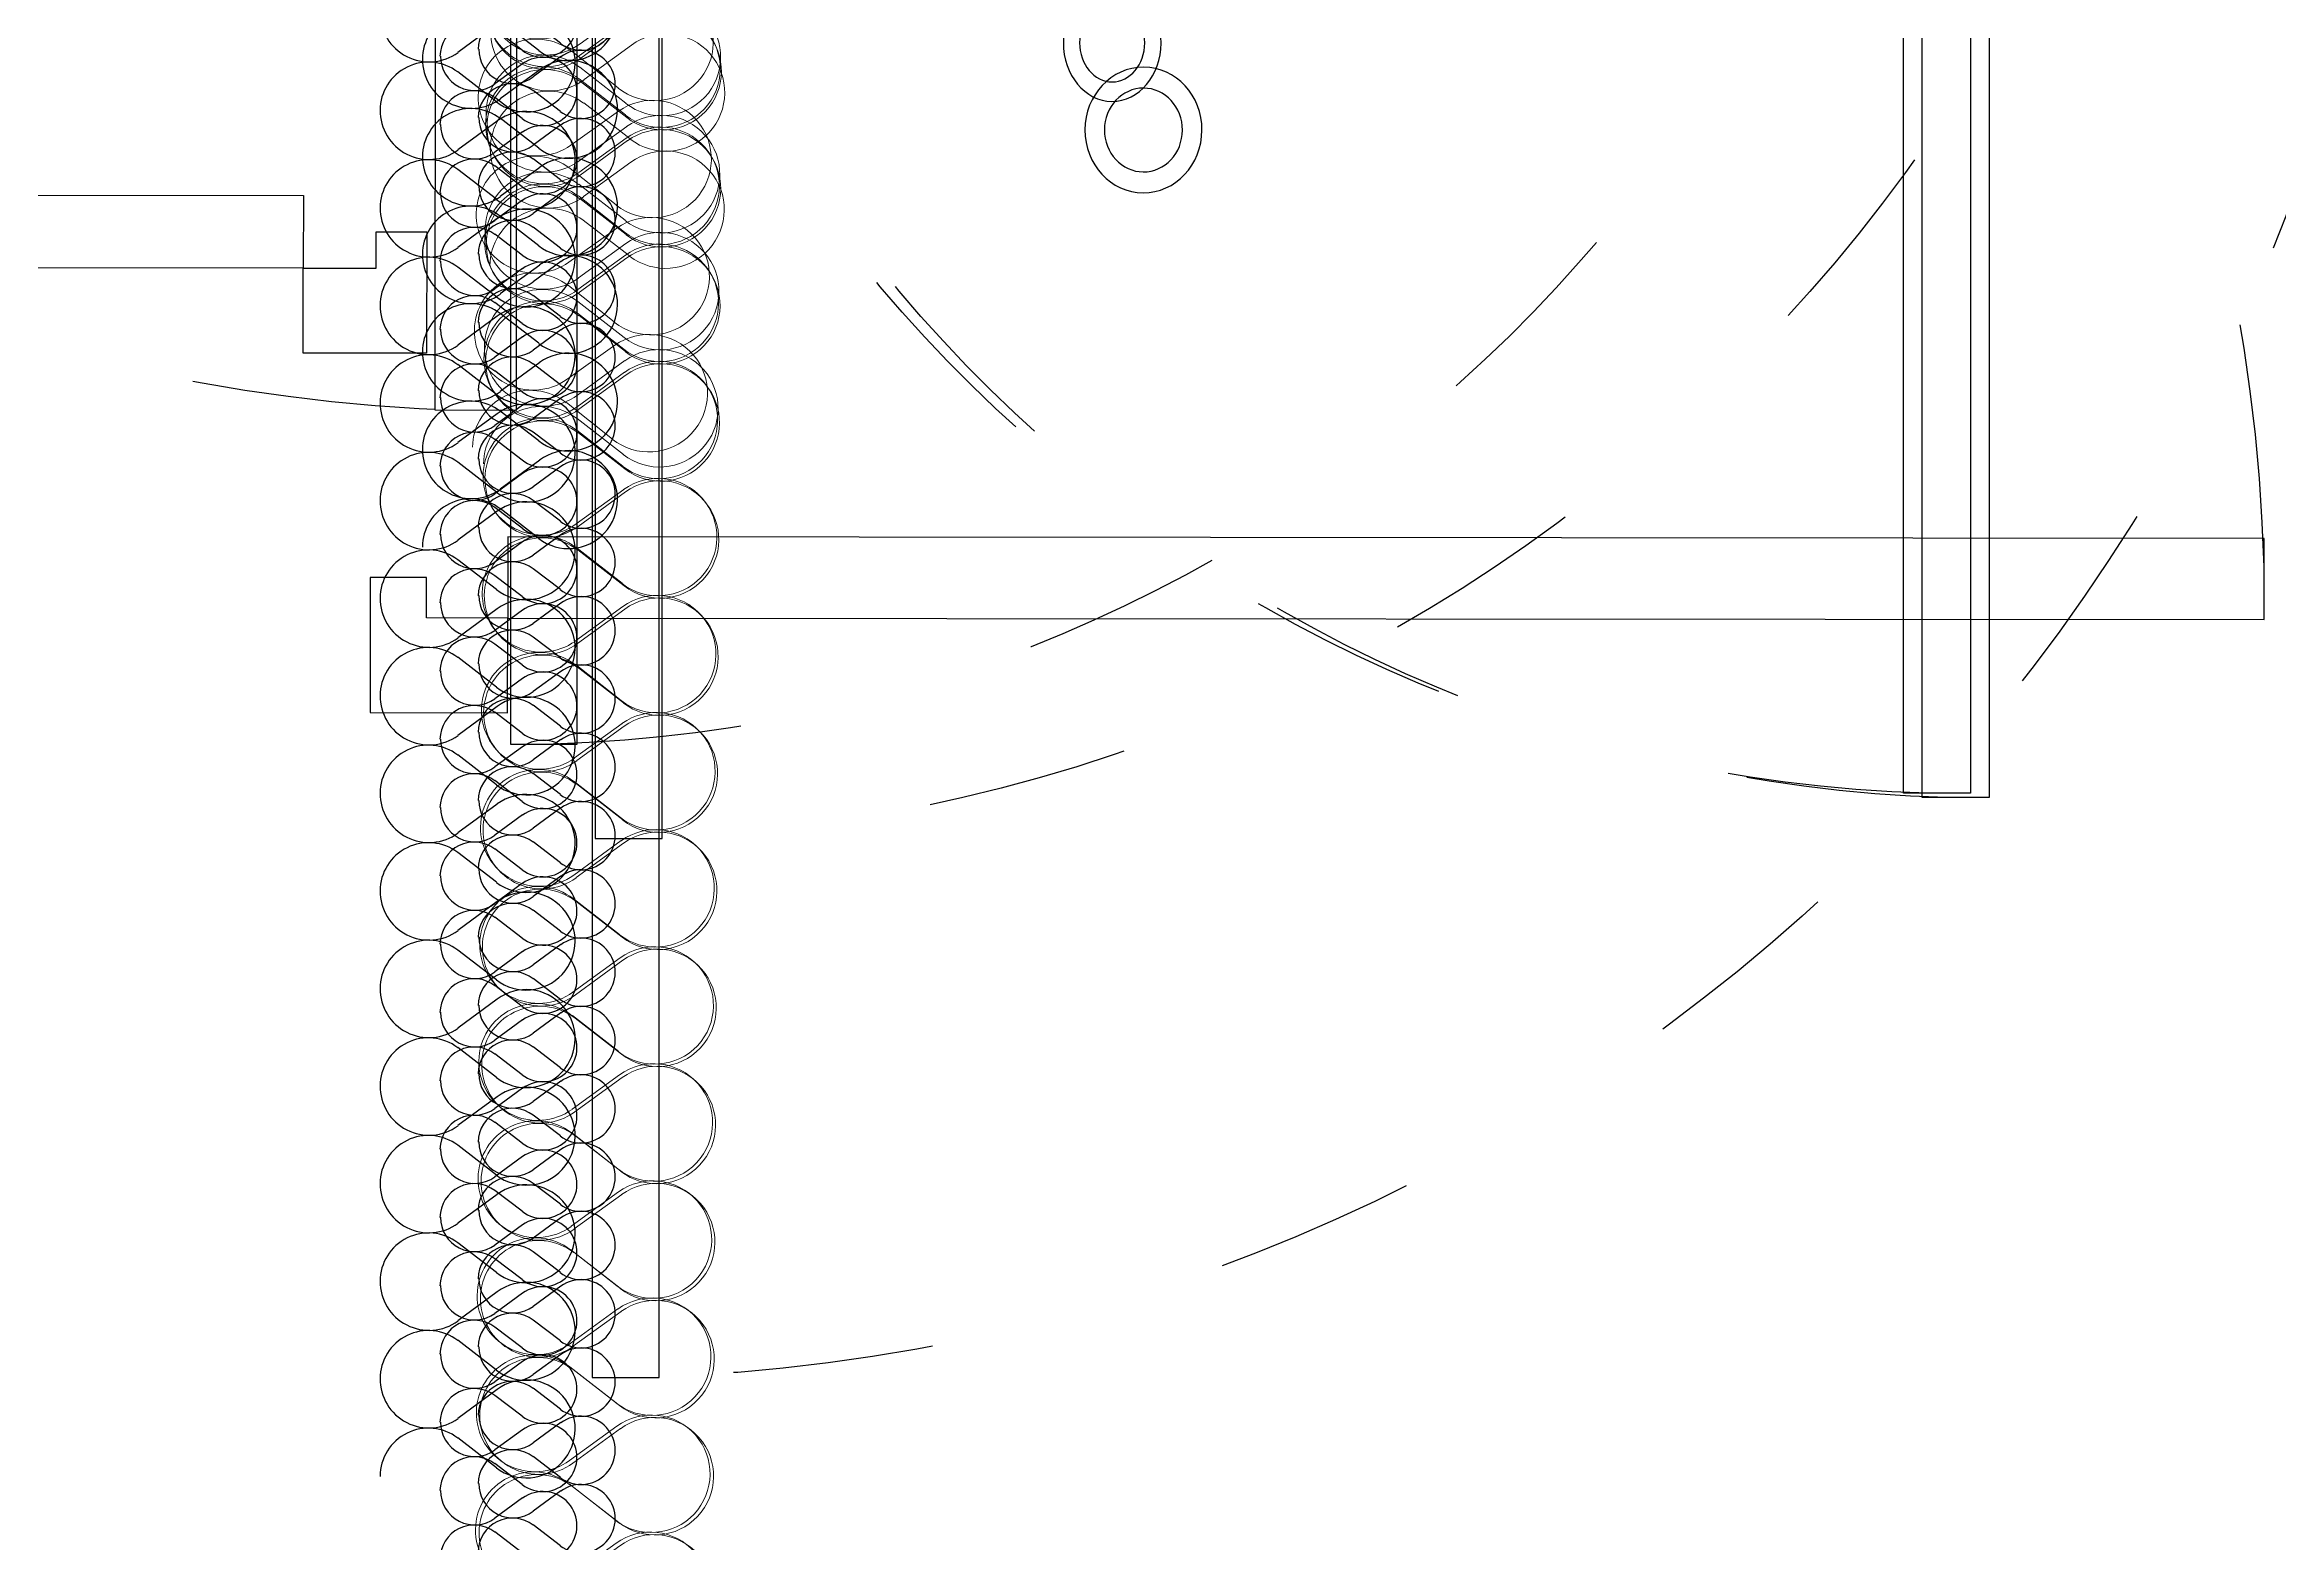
# Model space of a CAD drawing. Header units: metres. Extents: x -305 to 25519, y -357 to 67939.
# Drawn here: x 63.4 to 177.9, y -97.2 to -20.4 of the extents above; entities that cross this region are included whole.
import ezdxf

# ---------------------------------------------------------------- set-up
doc = ezdxf.new("R2010")
doc.units = ezdxf.units.M
doc.linetypes.add('PROJECTION', pattern=[0.3, 0.12, -0.18])
for name, color, linetype in [('020_cloi', 5, 'Continuous'), ('030_menuiserie', 1, 'Continuous'), ('070_trait-fin', 4, 'Continuous'), ('097_traits-fins-005', 4, 'Continuous'), ('BLC-CUI-S', 7, 'Continuous')]:
    doc.layers.add(name, color=color, linetype=linetype)
doc.layers.add('020_cloisons', color=5, linetype='Continuous', lineweight=5)
doc.layers.add('102_demol', color=10, linetype='Continuous', lineweight=5)
doc.styles.add('clem', font='swissc.ttf')

# ---------------------------------------------------------------- blocks, each defined once
blk = doc.blocks.new('*U41')
at = {"layer": '070_trait-fin', "linetype": 'Continuous'}
for p, q in [((-1.39, 0.72), (-0.35, -0.69)), ((1.42, 0.7), (0.35, -0.7))]:
    blk.add_line(p, q, dxfattribs=at)
for centre, start, end in [((0.03, 1.76), 322.5484, 216.2881), ((-1.76, -1.73), 269.4183, 36.2881), ((1.75, -1.76), 142.5484, 269.4183)]:
    blk.add_arc(centre, 1.75, start, end, dxfattribs=at)
blk = doc.blocks.new('*U42')
at = {"layer": '020_cloi', "color": 0, "linetype": 'ByBlock', "lineweight": -2, "transparency": 16777216}
for p in [(38.5, 0), (42, 0), (45.5, 0), (49, 0), (52.5, 0), (56, 0), (59.5, 0), (63, 0), (66.5, 0), (70, 0), (73.5, 0), (77, 0), (80.5, 0), (84, 0), (87.5, 0), (91, 0), (94.5, 0), (98, 0), (101.5, 0), (105, 0), (108.5, 0), (112, 0), (115.5, 0)]:
    blk.add_blockref('*U41', p, dxfattribs=at)
blk = doc.blocks.new('*E64')
at = {"layer": 'BLC-CUI-S', "color": 0, "ltscale": 0.5}
for radius in [0.03, 0.02]:
    blk.add_arc((-0.4007, 0.2998), radius, 0.0001118675900953, 5.1867584044e-05, dxfattribs=at)
blk = doc.blocks.new('*E65')
at = {"layer": 'BLC-CUI-S', "color": 0, "ltscale": 0.5}
for radius in [0.03, 0.02]:
    blk.add_arc((-0.4007, 0.2998), radius, 0.0001118675900953, 5.1867584044e-05, dxfattribs=at)
blk = doc.blocks.new('R+1 Projet')
at = {"layer": '102_demol'}
for name, p, xscale, yscale, zscale, rotation in [('*E65', (-12.98, -0.44), 83.50075504620216, 100.0000000000016, 83.50075504620216, 179.7712203175564), ('*E64', (-13.54, 7.87), 107.3355256334486, 100, 107.3355256334486, 89.77122022579404)]:
    blk.add_blockref(name, p, dxfattribs=dict(at, xscale=xscale, yscale=yscale, zscale=zscale, rotation=rotation))
blk = doc.blocks.new('*U75')
blk.add_lwpolyline([(0.065, -0.0089), (0.035, -0.0089), (0.035, 0.6298), (0.065, 0.6298)], close=True)
at = {"linetype": 'PROJECTION', "ltscale": 0.75}
blk.add_arc((0.0352, -0.0084), 0.6385, 359.9549, 88.3001, dxfattribs=at)
blk = doc.blocks.new('*U77')
blk.add_lwpolyline([(0.6437, -0.0089), (0.6737, -0.0089), (0.6737, 0.6298), (0.6437, 0.6298)], close=True)
at = {"linetype": 'PROJECTION', "ltscale": 0.75}
blk.add_arc((0.6735, -0.0084), 0.6385, 91.6999, 180.0451, dxfattribs=at)
blk = doc.blocks.new('*U172')
at = {"layer": '097_traits-fins-005', "linetype": 'Continuous'}
for p, q in [((-1.98, 1.01), (-0.5, -1.01)), ((2.03, 0.97), (0.5, -1.02))]:
    blk.add_line(p, q, dxfattribs=at)
for centre, radius, start, end in [((0.04, 2.49), 2.51, 322.5484, 216.2881), ((-2.52, -2.49), 2.51, 269.4183, 36.2881), ((2.48, -2.52), 2.48, 142.7235, 269.8189)]:
    blk.add_arc(centre, radius, start, end, dxfattribs=at)
blk = doc.blocks.new('*U173')
at = {"layer": '020_cloi', "color": 0, "linetype": 'ByBlock', "lineweight": -2, "transparency": 16777216}
for p in [(0, 0), (5, 0), (10, 0), (15, 0), (20, 0), (25, 0), (30, 0), (35, 0), (40, 0), (45, 0), (50, 0)]:
    blk.add_blockref('*U172', p, dxfattribs=at)
blk = doc.blocks.new('*U181')
blk.add_lwpolyline([(0.065, -0.0089), (0.035, -0.0089), (0.035, 0.7173), (0.065, 0.7173)], close=True)
at = {"linetype": 'PROJECTION', "ltscale": 0.75}
blk.add_arc((0.0353, -0.0083), 0.726, 359.9549, 88.3001, dxfattribs=at)
blk = doc.blocks.new('*U190')
blk.add_lwpolyline([(0.065, 0.0786), (0.035, 0.0786), (0.035, 0.8921), (0.065, 0.8921)], close=True)
at = {"linetype": 'PROJECTION', "ltscale": 0.75}
blk.add_arc((0.0353, 0.0792), 0.8132, 359.9549, 88.3001, dxfattribs=at)
blk = doc.blocks.new('*U1079')
at = {"layer": '070_trait-fin', "linetype": 'Continuous'}
for p, q in [((-1.39, 0.72), (-0.35, -0.69)), ((1.42, 0.7), (0.35, -0.7))]:
    blk.add_line(p, q, dxfattribs=at)
for centre, start, end in [((0.03, 1.76), 322.5484, 216.2881), ((-1.76, -1.73), 269.4183, 36.2881), ((1.75, -1.76), 142.5484, 269.4183)]:
    blk.add_arc(centre, 1.75, start, end, dxfattribs=at)
blk = doc.blocks.new('*U1073')
at = {"layer": '020_cloi', "color": 0, "linetype": 'ByBlock', "lineweight": -2, "transparency": 16777216}
for p in [(66.5, 0), (70, 0), (73.5, 0), (77, 0), (80.5, 0), (84, 0), (87.5, 0), (91, 0), (94.5, 0), (98, 0), (101.5, 0), (105, 0), (108.5, 0), (112, 0), (115.5, 0), (119, 0), (122.5, 0), (126, 0), (129.5, 0), (133, 0), (136.5, 0), (140, 0), (143.5, 0)]:
    blk.add_blockref('*U1079', p, dxfattribs=at)
blk = doc.blocks.new('*U1223')
blk.add_lwpolyline([(0.065, 0), (0.035, 0), (0.035, 0.64923), (0.065, 0.64923)], close=True)
at = {"linetype": 'PROJECTION', "ltscale": 0.75}
blk.add_arc((0.03522, 0.00051), 0.649, 359.95495, 88.30014, dxfattribs=at)
blk = doc.blocks.new('*U1029')
at = {"layer": '020_cloisons', "color": 4, "linetype": 'Continuous'}
for p, q in [((-2.38, 1.21), (-0.6, -1.21)), ((2.43, 1.16), (0.6, -1.22))]:
    blk.add_line(p, q, dxfattribs=at)
for centre, radius, start, end in [((0.05, 2.99), 3.01, 322.5484, 216.2881), ((-3.02, -2.99), 3.01, 269.4183, 36.2881), ((2.97, -3.03), 2.97, 142.7235, 269.8189)]:
    blk.add_arc(centre, radius, start, end, dxfattribs=at)
blk = doc.blocks.new('*U1030')
at = {"layer": '020_cloi', "color": 0, "linetype": 'ByBlock', "lineweight": -2, "transparency": 16777216}
for p in [(84, 0), (90, 0)]:
    blk.add_blockref('*U1029', p, dxfattribs=at)
blk = doc.blocks.new('*U1039')
at = {"layer": '020_cloisons', "color": 4, "linetype": 'Continuous'}
for p, q in [((-2.38, 1.21), (-0.6, -1.21)), ((2.43, 1.16), (0.6, -1.22))]:
    blk.add_line(p, q, dxfattribs=at)
for centre, radius, start, end in [((0.05, 2.99), 3.01, 322.5484, 216.2881), ((-3.02, -2.99), 3.01, 269.4183, 36.2881), ((2.97, -3.03), 2.97, 142.7235, 269.8189)]:
    blk.add_arc(centre, radius, start, end, dxfattribs=at)
blk = doc.blocks.new('*U1040')
at = {"layer": '020_cloi', "color": 0, "linetype": 'ByBlock', "lineweight": -2, "transparency": 16777216}
for p in [(78, 0), (84, 0), (90, 0), (96, 0), (102, 0), (108, 0), (114, 0), (120, 0), (126, 0), (132, 0), (138, 0), (144, 0), (150, 0), (156, 0)]:
    blk.add_blockref('*U1039', p, dxfattribs=at)
blk = doc.blocks.new('*U1001')
at = {"layer": '020_cloisons', "color": 4, "linetype": 'Continuous'}
for p, q in [((-2.38, 1.21), (-0.6, -1.21)), ((2.43, 1.16), (0.6, -1.22))]:
    blk.add_line(p, q, dxfattribs=at)
for centre, radius, start, end in [((0.05, 2.99), 3.01, 322.5484, 216.2881), ((-3.02, -2.99), 3.01, 269.4183, 36.2881), ((2.97, -3.03), 2.97, 142.7235, 269.8189)]:
    blk.add_arc(centre, radius, start, end, dxfattribs=at)
blk = doc.blocks.new('*U1002')
at = {"layer": '020_cloi', "color": 0, "linetype": 'ByBlock', "lineweight": -2, "transparency": 16777216}
for p in [(72, 0), (78, 0), (84, 0), (90, 0)]:
    blk.add_blockref('*U1001', p, dxfattribs=at)
blk = doc.blocks.new('*U1003')
at = {"layer": '020_cloisons', "color": 4, "linetype": 'Continuous'}
for p, q in [((-2.38, 1.21), (-0.6, -1.21)), ((2.43, 1.16), (0.6, -1.22))]:
    blk.add_line(p, q, dxfattribs=at)
for centre, radius, start, end in [((0.05, 2.99), 3.01, 322.5484, 216.2881), ((-3.02, -2.99), 3.01, 269.4183, 36.2881), ((2.97, -3.03), 2.97, 142.7235, 269.8189)]:
    blk.add_arc(centre, radius, start, end, dxfattribs=at)
blk = doc.blocks.new('*U1004')
at = {"layer": '020_cloi', "color": 0, "linetype": 'ByBlock', "lineweight": -2, "transparency": 16777216}
for p in [(72, 0), (78, 0), (84, 0), (90, 0), (96, 0), (102, 0), (108, 0), (114, 0), (120, 0), (126, 0), (132, 0), (138, 0), (144, 0), (150, 0)]:
    blk.add_blockref('*U1003', p, dxfattribs=at)
blk = doc.blocks.new('*U1041')
at = {"layer": '020_cloisons', "color": 4, "linetype": 'Continuous'}
for p, q in [((-2.38, 1.21), (-0.6, -1.21)), ((2.43, 1.16), (0.6, -1.22))]:
    blk.add_line(p, q, dxfattribs=at)
for centre, radius, start, end in [((0.05, 2.99), 3.01, 322.5484, 216.2881), ((-3.02, -2.99), 3.01, 269.4183, 36.2881), ((2.97, -3.03), 2.97, 142.7235, 269.8189)]:
    blk.add_arc(centre, radius, start, end, dxfattribs=at)
blk = doc.blocks.new('*U1042')
at = {"layer": '020_cloi', "color": 0, "linetype": 'ByBlock', "lineweight": -2, "transparency": 16777216}
for p in [(66, 0), (72, 0), (78, 0), (84, 0)]:
    blk.add_blockref('*U1041', p, dxfattribs=at)
blk = doc.blocks.new('*U1035')
at = {"layer": '097_traits-fins-005', "linetype": 'Continuous'}
for p, q in [((-1.98, 1.01), (-0.5, -1.01)), ((2.03, 0.97), (0.5, -1.02))]:
    blk.add_line(p, q, dxfattribs=at)
for centre, radius, start, end in [((0.04, 2.49), 2.51, 322.5484, 216.2881), ((-2.52, -2.49), 2.51, 269.4183, 36.2881), ((2.48, -2.52), 2.48, 142.7235, 269.8189)]:
    blk.add_arc(centre, radius, start, end, dxfattribs=at)
blk = doc.blocks.new('*U1036')
at = {"layer": '020_cloi', "color": 0, "linetype": 'ByBlock', "lineweight": -2, "transparency": 16777216}
for p in [(75, 0), (80, 0), (85, 0), (90, 0), (95, 0), (100, 0), (105, 0), (110, 0), (115, 0), (120, 0), (125, 0), (130, 0), (135, 0), (140, 0), (145, 0)]:
    blk.add_blockref('*U1035', p, dxfattribs=at)
blk = doc.blocks.new('*U78')
for points in [[(0.65458, 0), (0.68458, 0), (0.68458, 0.64958), (0.65458, 0.64958)], [(0.66958, -0.03), (0.66958, -0.0509), (0.71958, -0.0509), (0.71958, 0), (0.68458, 0), (0.68458, -0.03)]]:
    blk.add_lwpolyline(points, close=True)
at = {"linetype": 'PROJECTION', "ltscale": 0.75}
blk.add_arc((0.68436, 0.00051), 0.64936, 91.69986, 180.04505, dxfattribs=at)
blk = doc.blocks.new('*U422')
for points in [[(0.66958, -0.0209), (0.66958, 0), (0.71958, 0), (0.71958, -0.0509), (0.68458, -0.0509), (0.68458, -0.0209)], [(0.65458, -0.0509), (0.68458, -0.0509), (0.68458, -0.69775), (0.65458, -0.69775)]]:
    blk.add_lwpolyline(points, close=True)
at = {"linetype": 'PROJECTION', "ltscale": 0.75}
blk.add_arc((0.68436, -0.05141), 0.64662, 179.95495, 268.30014, dxfattribs=at)
blk = doc.blocks.new('*U1183')
blk.add_lwpolyline([(0.6437, -0.0109), (0.6737, -0.0109), (0.6737, 0.6278), (0.6437, 0.6278)], close=True)
at = {"linetype": 'PROJECTION', "ltscale": 0.75}
blk.add_arc((0.6735, -0.0104), 0.6385, 91.6999, 180.0451, dxfattribs=at)

msp = doc.modelspace()

# ---------------------------------------------------------------- block references
msp.add_blockref('R+1 Projet', (97.73, 10.26))
at = {"layer": '020_cloi'}
for name, p, rotation in [('*U1030', (92.55, 61.22), 269.7830316070366), ('*U1040', (92.5, 56.32), 269.6795832499532), ('*U1036', (85.57, 53.72), 270), ('*U1002', (92.82, 51.84), 269.0659293021556), ('*U1004', (92.52, 50.45), 269.5870430589669), ('*U1073', (87.15, 47.25), 270), ('*U1042', (92.5, 45.05), 269.5870430589669), ('*U42', (89.11, 19.61), 270), ('*U173', (87.74, 6.34), 270)]:
    msp.add_blockref(name, p, dxfattribs=dict(at, rotation=rotation))
msp.add_blockref('R+1 Projet', (163.38, 10.26), dxfattribs=at)
at = {"layer": '030_menuiserie'}
for name, p, xscale, yscale, zscale, rotation in [('*U1223', (92.47, 50.82), 138.5501950750057, 138.5501950750057, 138.5501950750057, 179.9528896822737), ('*U422', (83.03, 53.2), 124.2345501986192, 124.2345501986192, 124.2345501986192, 269.9528896822737), ('*U78', (87.19, 45.08), 138.5501950750057, 138.5501950750057, 138.5501950750057, 269.9528896822737), ('*U181', (87.59, 20.91), -114.2857143455838, 114.2857143455838, 114.2857143455838, 180), ('*U75', (83.25, 15.75), -114.2857143455838, 114.2857143455838, 114.2857143455838, 180), ('*U77', (86.03, 13.01), -114.2857143455838, 114.2857143455838, 114.2857143455838, 180), ('*U1183', (85.07, 13), -114.2857143455838, 114.2857143455838, 114.2857143455838, 180), ('*U190', (87.44, 13.27), -114.2857143455838, 114.2857143455838, 114.2857143455838, 180)]:
    msp.add_blockref(name, p, dxfattribs=dict(at, xscale=xscale, yscale=yscale, zscale=zscale, rotation=rotation))

# ---------------------------------------------------------------- texts
at = {"layer": '030_menuiserie', "insert": (126.86, -20.46), "char_height": 0.002, "attachment_point": 2, "rotation": 8.9107, "style": 'clem'}
msp.add_mtext_dynamic_manual_height_columns('M1-07', width=0.6982, gutter_width=4, heights=[0], dxfattribs=at)

doc.saveas('drawing.dxf')
